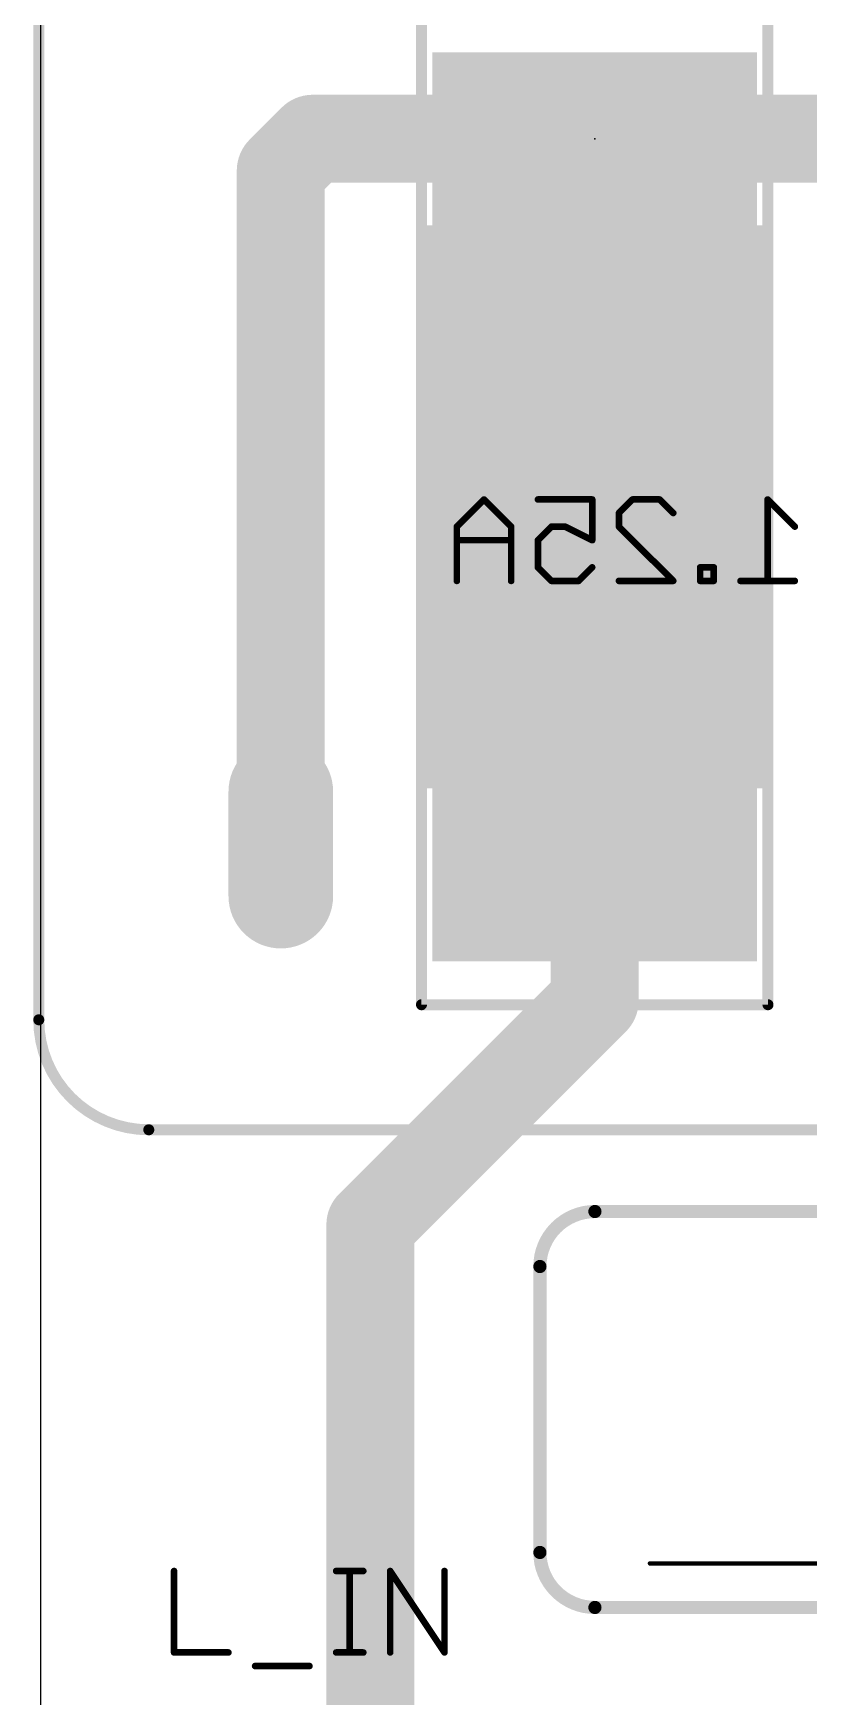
# Model space of a CAD drawing. Extents: x -0.1 to 70.5, y -0.1 to 57.
# Drawn here: x -0.08 to 8.87, y 27.82 to 47.03 of the extents above; entities that cross this region are included whole.
import ezdxf

# ---------------------------------------------------------------- set-up
doc = ezdxf.new("R2010")
doc.units = 0
for name, color, linetype in [('16', 174, 'CONTINUOUS'), ('17', 94, 'CONTINUOUS'), ('20', 30, 'CONTINUOUS'), ('21', 250, 'CONTINUOUS'), ('22', 250, 'CONTINUOUS'), ('24', 178, 'CONTINUOUS'), ('25', 250, 'CONTINUOUS'), ('40', 174, 'CONTINUOUS')]:
    doc.layers.add(name, color=color, linetype=linetype)

# ---------------------------------------------------------------- blocks, each defined once
blk = doc.blocks.new('RECT')
blk.add_solid([(-0.5, -0.5), (0.5, -0.5), (-0.5, 0.5), (0.5, 0.5)])
blk = doc.blocks.new('LONGP100')
at = {"const_width": 1}
blk.add_lwpolyline([(-0.5, 0), (0.5, 0)], dxfattribs=at)
at = {"const_width": 0.5}
for points in [[(-0.5, 0.25, 1), (-0.5, -0.25)], [(0.5, -0.25, 1), (0.5, 0.25)]]:
    blk.add_lwpolyline(points, format="xyb", dxfattribs=at)

msp = doc.modelspace()

# ---------------------------------------------------------------- linework, layer by layer
at = {"layer": '16', "const_width": 1.016}
for points in [[(3.144, 45.816), (2.776, 45.448)], [(6.4, 45.816), (3.144, 45.816)], [(6.4, 45.816), (9.556, 45.816)], [(2.776, 45.448), (2.776, 37.674)], [(6.4, 37.316), (6.4, 35.864)], [(6.4, 35.864), (3.81, 33.274)], [(3.81, 33.274), (3.81, 26.552)]]:
    msp.add_lwpolyline(points, dxfattribs=at)
at = {"layer": '16', "const_width": 0.508}
for points in [[(3.144, 46.07, 1), (3.144, 45.562)], [(3.3236, 45.6364, 1), (2.9644, 45.9956)], [(6.4, 46.07, 1), (6.4, 45.562)], [(6.4, 45.562, 1), (6.4, 46.07)], [(3.03, 45.448, 1), (2.522, 45.448)], [(2.5964, 45.6276, 1), (2.9556, 45.2684)], [(2.522, 37.674, 1), (3.03, 37.674)], [(6.654, 37.316, 1), (6.146, 37.316)], [(6.5796, 35.6844, 1), (6.2204, 36.0436)], [(6.146, 35.864, 1), (6.654, 35.864)], [(4.064, 33.274, 1), (3.556, 33.274)], [(3.6304, 33.4536, 1), (3.9896, 33.0944)]]:
    msp.add_lwpolyline(points, format="xyb", dxfattribs=at)
at = {"layer": '20'}
msp.add_line((0, 57), (0, 0), dxfattribs=at)
at = {"layer": '21'}
for points, const_width in [([(-0.018, 55.2), (-0.018, 35.642)], 0.127), ([(1.252, 34.372), (32.494, 34.372)], 0.127), ([(6.402, 33.428), (9.069, 33.428)], 0.1524), ([(5.767, 32.793), (5.767, 29.491)], 0.1524), ([(7.037, 29.364), (14.022, 29.364)], 0.0508), ([(6.402, 28.856), (16.689, 28.856)], 0.1524)]:
    msp.add_lwpolyline(points, dxfattribs=dict(at, const_width=const_width))
for points, const_width in [([(-0.018, 35.642, 0.4142), (1.252, 34.372)], 0.127), ([(0.0137, 35.642, 1), (-0.0498, 35.642)], 0.0635), ([(-0.0498, 35.642, 1), (0.0137, 35.642)], 0.0635), ([(1.252, 34.4038, 1), (1.252, 34.3402)], 0.0635), ([(1.252, 34.3402, 1), (1.252, 34.4038)], 0.0635), ([(6.402, 33.428, 0.4142), (5.767, 32.793)], 0.1524), ([(6.402, 33.4661, 1), (6.402, 33.3899)], 0.0762), ([(6.402, 33.3899, 1), (6.402, 33.4661)], 0.0762), ([(5.8051, 32.793, 1), (5.7289, 32.793)], 0.0762), ([(5.7289, 32.793, 1), (5.8051, 32.793)], 0.0762), ([(5.767, 29.491, 0.4142), (6.402, 28.856)], 0.1524), ([(5.8051, 29.491, 1), (5.7289, 29.491)], 0.0762), ([(5.7289, 29.491, 1), (5.8051, 29.491)], 0.0762), ([(7.037, 29.3767, 1), (7.037, 29.3513)], 0.0254), ([(6.402, 28.8941, 1), (6.402, 28.8179)], 0.0762), ([(6.402, 28.8179, 1), (6.402, 28.8941)], 0.0762)]:
    msp.add_lwpolyline(points, format="xyb", dxfattribs=dict(at, const_width=const_width))
at = {"layer": '22'}
for points, const_width in [([(4.4, 35.816), (4.4, 47.316)], 0.127), ([(8.4, 47.316), (8.4, 35.816)], 0.127), ([(5.1219, 41.6507), (4.8084, 41.3372)], 0.0762), ([(5.4354, 41.3372), (5.1219, 41.6507)], 0.0762), ([(5.7439, 41.6507), (6.3709, 41.6507)], 0.0762), ([(6.3709, 41.6507), (6.3709, 41.1804)], 0.0762), ([(6.6794, 41.4939), (6.8362, 41.6507)], 0.0762), ([(6.8362, 41.6507), (7.1497, 41.6507)], 0.0762), ([(7.1497, 41.6507), (7.3065, 41.4939)], 0.0762), ([(8.7097, 41.3372), (8.3962, 41.6507)], 0.0762), ([(8.3962, 41.6507), (8.3962, 40.7101)], 0.0762), ([(6.6794, 41.3372), (6.6794, 41.4939)], 0.0762), ([(4.8084, 41.3372), (4.8084, 40.7101)], 0.0762), ([(5.4354, 40.7101), (5.4354, 41.3372)], 0.0762), ([(5.9006, 41.3372), (5.7439, 41.1804)], 0.0762), ([(6.0574, 41.3372), (5.9006, 41.3372)], 0.0762), ([(6.3709, 41.1804), (6.0574, 41.3372)], 0.0762), ([(7.3065, 40.7101), (6.6794, 41.3372)], 0.0762), ([(5.4354, 41.1804), (4.8084, 41.1804)], 0.0762), ([(5.7439, 41.1804), (5.7439, 40.8669)], 0.0762), ([(5.7439, 40.8669), (5.9006, 40.7101)], 0.0762), ([(5.9006, 40.7101), (6.2142, 40.7101)], 0.0762), ([(6.2142, 40.7101), (6.3709, 40.8669)], 0.0762), ([(6.6794, 40.7101), (7.3065, 40.7101)], 0.0762), ([(7.7742, 40.8669), (7.6175, 40.8669)], 0.0762), ([(7.6175, 40.8669), (7.6175, 40.7101)], 0.0762), ([(7.6175, 40.7101), (7.7742, 40.7101)], 0.0762), ([(7.7742, 40.7101), (7.7742, 40.8669)], 0.0762), ([(8.7097, 40.7101), (8.0827, 40.7101)], 0.0762), ([(8.4, 35.816), (4.4, 35.816)], 0.127)]:
    msp.add_lwpolyline(points, dxfattribs=dict(at, const_width=const_width))
for points, const_width in [([(5.1354, 41.6642, 1), (5.1084, 41.6372)], 0.0381), ([(5.1354, 41.6372, 1), (5.1084, 41.6642)], 0.0381), ([(5.7439, 41.6698, 1), (5.7439, 41.6317)], 0.0381), ([(6.39, 41.6507, 1), (6.3519, 41.6507)], 0.0381), ([(6.3709, 41.6317, 1), (6.3709, 41.6698)], 0.0381), ([(6.8362, 41.6698, 1), (6.8362, 41.6317)], 0.0381), ([(6.8496, 41.6372, 1), (6.8227, 41.6642)], 0.0381), ([(7.1632, 41.6642, 1), (7.1362, 41.6372)], 0.0381), ([(7.1497, 41.6317, 1), (7.1497, 41.6698)], 0.0381), ([(8.4097, 41.6642, 1), (8.3827, 41.6372)], 0.0381), ([(8.4153, 41.6507, 1), (8.3772, 41.6507)], 0.0381), ([(6.6984, 41.4939, 1), (6.6603, 41.4939)], 0.0381), ([(6.6659, 41.5074, 1), (6.6929, 41.4805)], 0.0381), ([(7.293, 41.4805, 1), (7.3199, 41.5074)], 0.0381), ([(4.8274, 41.3372, 1), (4.7893, 41.3372)], 0.0381), ([(4.7949, 41.3506, 1), (4.8218, 41.3237)], 0.0381), ([(5.4545, 41.3372, 1), (5.4164, 41.3372)], 0.0381), ([(5.422, 41.3237, 1), (5.4489, 41.3506)], 0.0381), ([(5.9006, 41.3562, 1), (5.9006, 41.3181)], 0.0381), ([(5.9141, 41.3237, 1), (5.8872, 41.3506)], 0.0381), ([(6.0659, 41.3542, 1), (6.0489, 41.3201)], 0.0381), ([(6.0574, 41.3181, 1), (6.0574, 41.3562)], 0.0381), ([(6.6929, 41.3506, 1), (6.6659, 41.3237)], 0.0381), ([(6.6603, 41.3372, 1), (6.6984, 41.3372)], 0.0381), ([(8.6963, 41.3237, 1), (8.7232, 41.3506)], 0.0381), ([(4.8084, 41.1994, 1), (4.8084, 41.1613)], 0.0381), ([(5.4354, 41.1613, 1), (5.4354, 41.1994)], 0.0381), ([(5.7304, 41.1939, 1), (5.7573, 41.1669)], 0.0381), ([(5.7629, 41.1804, 1), (5.7248, 41.1804)], 0.0381), ([(6.3519, 41.1804, 1), (6.39, 41.1804)], 0.0381), ([(6.3624, 41.1634, 1), (6.3795, 41.1974)], 0.0381), ([(4.7893, 40.7101, 1), (4.8274, 40.7101)], 0.0381), ([(5.4164, 40.7101, 1), (5.4545, 40.7101)], 0.0381), ([(5.7573, 40.8803, 1), (5.7304, 40.8534)], 0.0381), ([(5.7248, 40.8669, 1), (5.7629, 40.8669)], 0.0381), ([(5.9006, 40.7292, 1), (5.9006, 40.6911)], 0.0381), ([(5.8872, 40.6966, 1), (5.9141, 40.7236)], 0.0381), ([(6.2007, 40.7236, 1), (6.2276, 40.6966)], 0.0381), ([(6.2142, 40.6911, 1), (6.2142, 40.7292)], 0.0381), ([(6.3844, 40.8534, 1), (6.3575, 40.8803)], 0.0381), ([(6.6794, 40.7292, 1), (6.6794, 40.6911)], 0.0381), ([(7.293, 40.6966, 1), (7.3199, 40.7236)], 0.0381), ([(7.3065, 40.6911, 1), (7.3065, 40.7292)], 0.0381), ([(7.6365, 40.8669, 1), (7.5984, 40.8669)], 0.0381), ([(7.5984, 40.7101, 1), (7.6365, 40.7101)], 0.0381), ([(7.6175, 40.8859, 1), (7.6175, 40.8478)], 0.0381), ([(7.6175, 40.7292, 1), (7.6175, 40.6911)], 0.0381), ([(7.7933, 40.8669, 1), (7.7552, 40.8669)], 0.0381), ([(7.7552, 40.7101, 1), (7.7933, 40.7101)], 0.0381), ([(7.7742, 40.8478, 1), (7.7742, 40.8859)], 0.0381), ([(7.7742, 40.6911, 1), (7.7742, 40.7292)], 0.0381), ([(8.0827, 40.7292, 1), (8.0827, 40.6911)], 0.0381), ([(8.3772, 40.7101, 1), (8.4153, 40.7101)], 0.0381), ([(8.7097, 40.6911, 1), (8.7097, 40.7292)], 0.0381), ([(4.4, 35.8478, 1), (4.4, 35.7843)], 0.0635), ([(4.3683, 35.816, 1), (4.4318, 35.816)], 0.0635), ([(8.3682, 35.816, 1), (8.4318, 35.816)], 0.0635), ([(8.4, 35.7843, 1), (8.4, 35.8478)], 0.0635)]:
    msp.add_lwpolyline(points, format="xyb", dxfattribs=dict(at, const_width=const_width))
at = {"layer": '24'}
msp.add_point((6.4, 45.816), dxfattribs=at)
at = {"layer": '25', "const_width": 0.0381}
for points in [[(1.5629, 29.2767, 1), (1.5248, 29.2767)], [(3.4149, 29.2958, 1), (3.4149, 29.2577)], [(3.5907, 29.2767, 1), (3.5526, 29.2767)], [(3.7284, 29.2577, 1), (3.7284, 29.2958)], [(4.0576, 29.2767, 1), (4.0195, 29.2767)], [(4.0544, 29.2873, 1), (4.0227, 29.2661)], [(4.6847, 29.2767, 1), (4.6466, 29.2767)], [(1.5248, 28.3361, 1), (1.5629, 28.3361)], [(1.5439, 28.3552, 1), (1.5439, 28.3171)], [(2.1709, 28.3171, 1), (2.1709, 28.3552)], [(3.4149, 28.3552, 1), (3.4149, 28.3171)], [(3.5526, 28.3361, 1), (3.5907, 28.3361)], [(3.7284, 28.3171, 1), (3.7284, 28.3552)], [(4.0195, 28.3361, 1), (4.0576, 28.3361)], [(4.6466, 28.3361, 1), (4.6847, 28.3361)], [(4.6498, 28.3255, 1), (4.6815, 28.3467)], [(2.4794, 28.1984, 1), (2.4794, 28.1603)], [(3.1065, 28.1603, 1), (3.1065, 28.1984)]]:
    msp.add_lwpolyline(points, format="xyb", dxfattribs=at)
at = {"layer": '25', "const_width": 0.0762}
for points in [[(1.5439, 29.2767), (1.5439, 28.3361)], [(3.4149, 29.2767), (3.7284, 29.2767)], [(3.5717, 28.3361), (3.5717, 29.2767)], [(4.0386, 28.3361), (4.0386, 29.2767)], [(4.0386, 29.2767), (4.6656, 28.3361)], [(4.6656, 28.3361), (4.6656, 29.2767)], [(1.5439, 28.3361), (2.1709, 28.3361)], [(3.4149, 28.3361), (3.7284, 28.3361)], [(2.4794, 28.1793), (3.1065, 28.1793)]]:
    msp.add_lwpolyline(points, dxfattribs=at)

# ---------------------------------------------------------------- block references
at = {"layer": '16', "xscale": 3.75, "yscale": 2}
for p in [(6.4, 45.816), (6.4, 37.316)]:
    msp.add_blockref('RECT', p, dxfattribs=at)
at = {"layer": '17', "xscale": 1.208, "yscale": 1.208, "rotation": 90}
msp.add_blockref('LONGP100', (2.776, 37.674), dxfattribs=at)
msp.add_blockref('LONGP100', (2.776, 37.674), dxfattribs=at)
at = {"layer": '40', "xscale": 6.5, "yscale": 4, "rotation": 90}
msp.add_blockref('RECT', (6.4, 41.566), dxfattribs=at)

doc.saveas('drawing.dxf')
